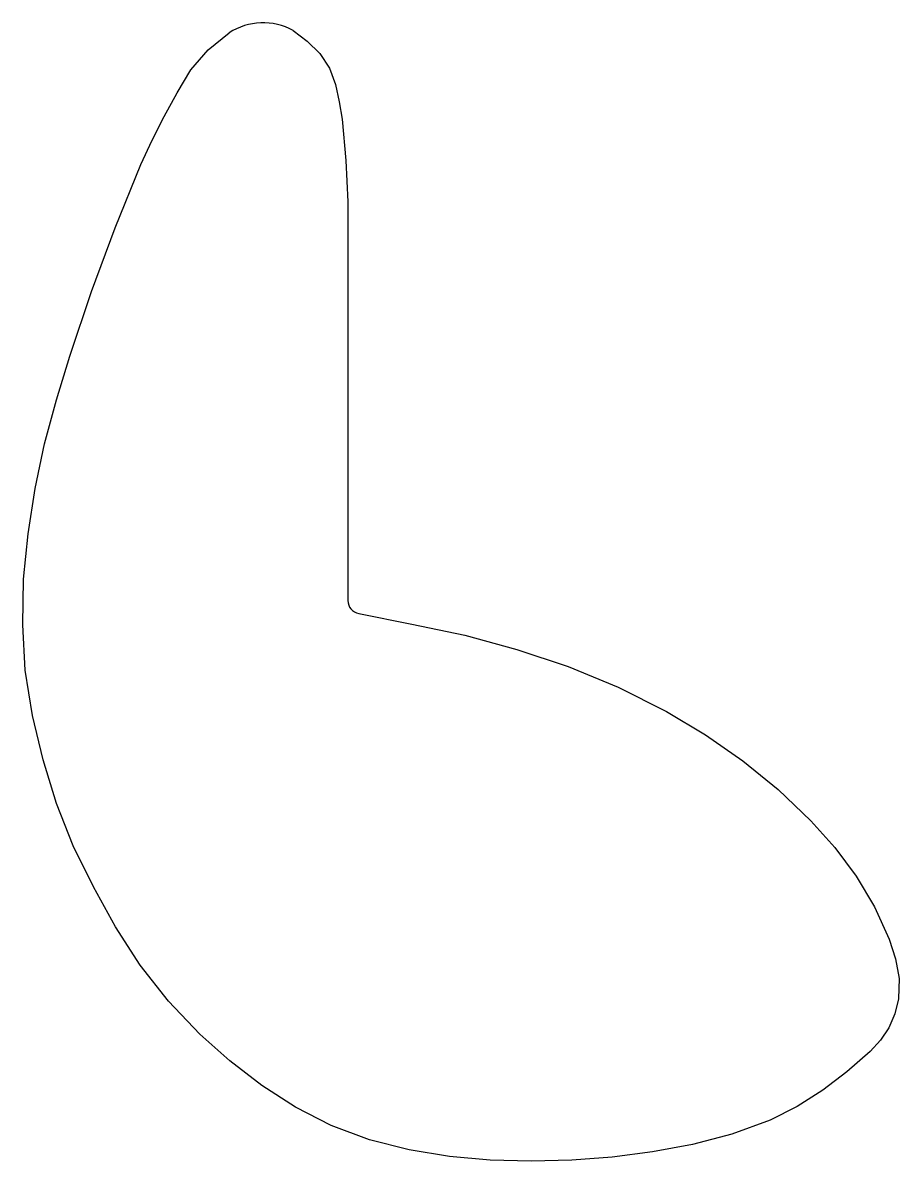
# Model space of a CAD drawing. Extents: x 24 to 180, y 41 to 243.
import ezdxf

# ---------------------------------------------------------------- set-up
doc = ezdxf.new("R2010")
doc.units = 0
doc.layers.get('0').update_dxf_attribs({"linetype": 'CONTINUOUS'})

msp = doc.modelspace()

# ---------------------------------------------------------------- linework, layer by layer
at = {"color": 7, "linetype": 'CONTINUOUS'}
msp.add_line((82.13, 211.19), (82.13, 140.45), dxfattribs=at)
at = {"color": 7, "linetype": 'CONTINUOUS', "flags": 128}
for points in [[(84.06, 138.11), (93.48, 136.26), (102.87, 134.27), (112.13, 131.75), (121.24, 128.7), (130.13, 125.08), (138.71, 120.77), (145.61, 116.6), (152.22, 111.97), (158.48, 106.88), (164.33, 101.32), (168.55, 96.6), (172.36, 91.53), (175.63, 86.1), (178.23, 80.32), (179.32, 76.88), (180, 73.34), (179.84, 69.76), (179.22, 67.11), (178.18, 64.64), (176.67, 62.42), (174.81, 60.42), (170.71, 56.81), (166.45, 53.53), (161.89, 50.63), (157.06, 48.22), (150.29, 45.74), (143.28, 43.92), (136.19, 42.6), (129.05, 41.69), (121.88, 41.14), (114.68, 40.95), (107.42, 41.15), (100.19, 41.81), (93.03, 42.99), (85.98, 44.75), (79.18, 47.28), (72.84, 50.53), (66.85, 54.4), (61.21, 58.76), (55.87, 63.5), (50.28, 69.36), (45.3, 75.75), (40.89, 82.55), (36.97, 89.64), (33.4, 96.91), (30.43, 104.44), (28.08, 112.19), (26.19, 120.06), (24.88, 128.05), (24.43, 136.14), (24.58, 144.23), (25.37, 152.29), (26.61, 160.29), (28.31, 168.21), (30.4, 176.03), (32.77, 183.79), (36.65, 195.24), (40.84, 206.58), (45.4, 217.79), (47.38, 222.11), (49.51, 226.34), (51.81, 230.5), (54.28, 234.58), (57.34, 238.17), (61.06, 241.16)], [(72.42, 241.6), (74.93, 239.68), (77.17, 237.52), (78.88, 234.92), (79.92, 231.99), (80.6, 228.94), (81.1, 225.86), (81.79, 218.53), (82.13, 211.19)]]:
    msp.add_lwpolyline(points, dxfattribs=at)
at = {"color": 7, "linetype": 'CONTINUOUS'}
for centre, radius, start, end in [((67.11, 231.83), 11.12, 61.4637, 122.9338), ((84.53, 140.45), 2.39, 180, 258.8741)]:
    msp.add_arc(centre, radius, start, end, dxfattribs=at)

doc.saveas('drawing.dxf')
